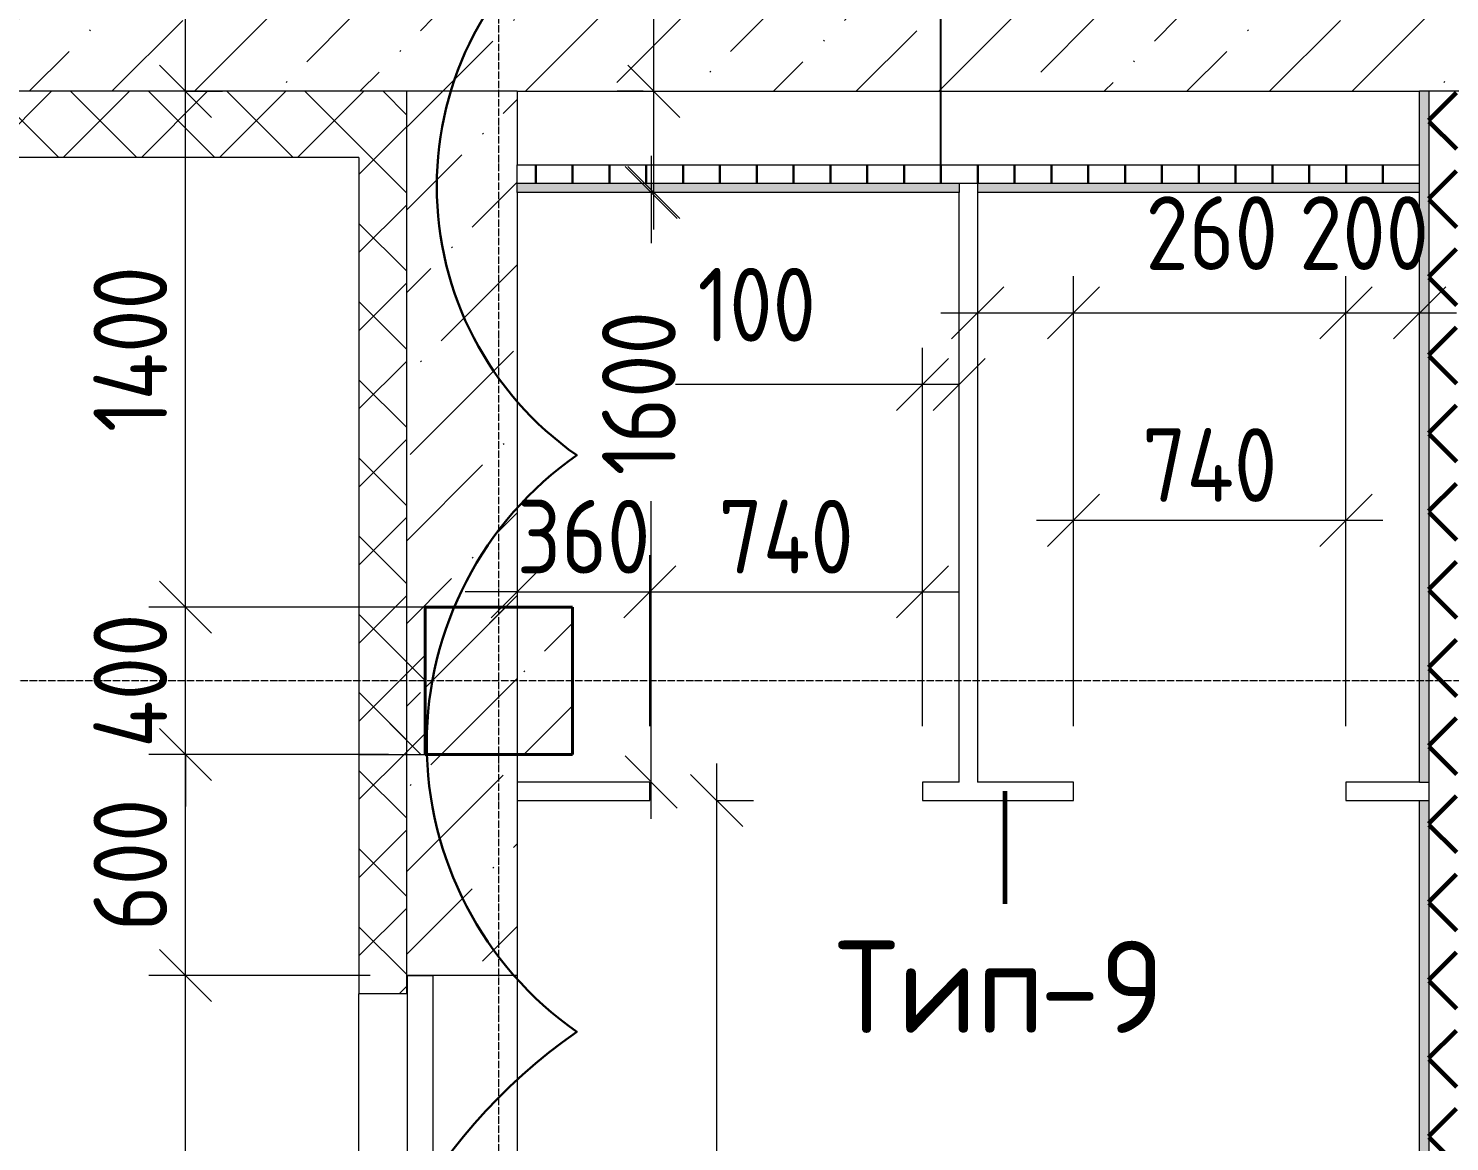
# Model space of a CAD drawing. Header units: millimetres. Extents: x -60946 to 138510, y -262288 to 24501.
# Drawn here: x -20868 to -17009, y -142444 to -139422 of the extents above; entities that cross this region are included whole.
import ezdxf

# ---------------------------------------------------------------- set-up
doc = ezdxf.new("R2010")
doc.units = ezdxf.units.MM
doc.linetypes.add('ADSK_Линия сетки', pattern=[25, 20, -2.5, 0, -2.5])
for name, color, linetype, lineweight in [('1) 2 вып перегородка', 7, 'Continuous', 60), ('2)Тип-2', 3, 'Continuous', 60), ('_ Окна', 7, 'Continuous', 18), ('Несущие колонны', 7, 'Continuous', 18), ('Окна', 7, 'Continuous', 9), ('Оси', 7, 'Continuous', 9), ('Размеры', 7, 'Continuous', 9), ('Стены внутренние', 7, 'Continuous', 18), ('Стены наружные', 7, 'Continuous', 18), ('Стены штриховка', 7, 'Continuous', 9)]:
    doc.layers.add(name, color=color, linetype=linetype, lineweight=lineweight)
doc.layers.add('2)Тип-4', color=7, linetype='Continuous', lineweight=30, true_color=0x0080c0)
doc.styles.add('GOST Common_3', font='', dxfattribs={"width": 0.9, "height": 200})
doc.styles.add('GOST Common_4', font='', dxfattribs={"height": 250})
doc.styles.get('GOST Common_3').set_extended_font_data('GOST Common')
doc.styles.get('GOST Common_4').set_extended_font_data('GOST Common')
doc.dimstyles.new('ADSK_Основной_2_0', dxfattribs={"dimscale": 304.8, "dimtxt": 201.142999, "dimasz": 0.463911, "dimexe": 0.328084, "dimexo": 0.328084, "dimgap": 0.164042, "dimtad": 1, "dimdec": 3, "dimrnd": 0.001, "dimdsep": 46, "dimtxsty": 'GOST Common_3', "dimblk1": 'OBLIQUE', "dimblk2": 'OBLIQUE', "dimsah": 1, "dimcen": 0.09, "dimdle": 0.328084, "dimazin": 2, "dimtfac": 1, "dimtdec": 4, "dimtix": 1, "dimtmove": 0, "dimatfit": 3, "dimfxl": 1, "dimtvp": 1, "dimtolj": 1, "dimtzin": 0, "dimlwd": 20, "dimlwe": 20, "dimarcsym": 2})
doc.dimstyles.new('ADSK_Основной_2_0_1', dxfattribs={"dimscale": 304.8, "dimtxt": 201.142999, "dimasz": 0.463911, "dimexe": 0.328084, "dimexo": 0.328084, "dimgap": 0.164042, "dimtad": 1, "dimdec": 3, "dimrnd": 0.001, "dimdsep": 46, "dimtxsty": 'GOST Common_3', "dimblk1": 'OBLIQUE', "dimblk2": 'OBLIQUE', "dimsah": 1, "dimcen": 0.09, "dimdle": 0.328084, "dimazin": 2, "dimtfac": 1, "dimtdec": 4, "dimtix": 1, "dimtmove": 1, "dimatfit": 3, "dimfxl": 1, "dimtvp": 1, "dimtolj": 1, "dimtzin": 0, "dimlwd": 20, "dimlwe": 20, "dimarcsym": 2})
doc.dimstyles.new('ADSK_Основной_2_0_2', dxfattribs={"dimscale": 304.8, "dimtxt": 201.142999, "dimasz": 0.463911, "dimexe": 0.328084, "dimexo": 0.328084, "dimgap": 0.164042, "dimtad": 1, "dimdec": 3, "dimrnd": 0.001, "dimdsep": 46, "dimtxsty": 'GOST Common_3', "dimblk1": 'OBLIQUE', "dimblk2": 'OBLIQUE', "dimsah": 1, "dimcen": 0.09, "dimdle": 0.328084, "dimazin": 2, "dimtfac": 1, "dimtdec": 4, "dimtix": 1, "dimtmove": 0, "dimatfit": 3, "dimfxl": 1, "dimtvp": 1, "dimtolj": 1, "dimtzin": 0, "dimlwd": 20, "dimlwe": 20, "dimarcsym": 2})
pattern_1 = [(45, (9.36, -150597.75), (84.1895, 308.696), [396.875, -79.375, 3.353, -76.022])]
pattern_2 = [(45, (9.36, -150597.75), (-106.066, 106.066), []), (135, (9.36, -150597.75), (-106.066, -106.066), [])]

# ---------------------------------------------------------------- blocks, each defined once
blk = doc.blocks.new('ADSK_КолоннаЖБ_Прямоугольная - 400x400 мм-1807142-Кладочный план 3-го этажа')
at = {"layer": 'Несущие колонны', "lineweight": 40}
for p, q in [((-200, 200), (200, 200)), ((-200, -200), (-200, 200)), ((200, 200), (200, -200)), ((200, -200), (-200, -200))]:
    blk.add_line(p, q, dxfattribs=at)
blk = doc.blocks.new('ОКНО L03 _2СТ_RS - ОК-5_1600х2000h-3556607-Кладочный план 3-го этажа')
at = {"layer": '_ Окна'}
for p, q in [((-838.1, -79), (761.9, -79)), ((-838.1, -149), (-838.1, -79)), ((-838.1, -79), (-803.1, -79)), ((-818.1, -79), (-38.1, -79)), ((-38.1, -79), (741.9, -79)), ((761.9, -79), (726.9, -79)), ((761.9, -149), (761.9, -79)), ((-838.1, -149), (761.9, -149)), ((-838.1, -149), (-833.1, -149)), ((-818.1, -149), (-38.1, -149)), ((-38.1, -149), (741.9, -149)), ((761.9, -149), (756.9, -149))]:
    blk.add_line(p, q, dxfattribs=at)
at = {"layer": 'Окна'}
blk.add_line((-888.1, 150), (811.9, 150), dxfattribs=at)
blk = doc.blocks.new('_Oblique')
at = {"color": 0, "linetype": 'ByBlock', "lineweight": -2}
blk.add_line((-0.5, -0.5), (0.5, 0.5), dxfattribs=at)
blk = doc.blocks.new('*D5137')
at = {"layer": 'Defpoints', "color": 0, "transparency": 16777216}
for p in [(-20441.2, -141992.8), (-19839.6, -141992.8), (-19839.6, -143592.8)]:
    blk.add_point(p, dxfattribs=at)
at = {"layer": 'Размеры', "color": 0, "lineweight": 20, "transparency": 16777216}
for p, q in [((-20441.2, -143692.8), (-20441.2, -141892.8)), ((-19939.6, -141992.8), (-20541.2, -141992.8)), ((-19939.6, -143592.8), (-20541.2, -143592.8))]:
    blk.add_line(p, q, dxfattribs=at)
at = {"layer": 'Размеры', "color": 0, "lineweight": 20, "transparency": 16777216, "xscale": 141.4, "yscale": 141.4, "zscale": 141.4}
for p, rotation in [((-20441.2, -141992.8), 90), ((-20441.2, -143592.8), 270)]:
    blk.add_blockref('_Oblique', p, dxfattribs=dict(at, rotation=rotation))
at = {"layer": 'Размеры', "color": 0, "lineweight": 9, "transparency": 16777216, "insert": (-20591.2, -142792.8), "char_height": 200, "width": 560.473, "attachment_point": 5, "rotation": 90, "style": 'GOST Common_3'}
blk.add_mtext('\\A1;1600', dxfattribs=at)
blk = doc.blocks.new('*D5138')
at = {"layer": 'Defpoints', "color": 0, "transparency": 16777216}
for p in [(-20441.2, -141392.8), (-19790.6, -141392.8), (-19839.6, -141992.8)]:
    blk.add_point(p, dxfattribs=at)
at = {"layer": 'Размеры', "color": 0, "lineweight": 20, "transparency": 16777216}
for p, q in [((-20441.2, -142092.8), (-20441.2, -141292.8)), ((-19890.6, -141392.8), (-20541.2, -141392.8)), ((-19939.6, -141992.8), (-20541.2, -141992.8))]:
    blk.add_line(p, q, dxfattribs=at)
at = {"layer": 'Размеры', "color": 0, "lineweight": 20, "transparency": 16777216, "xscale": 141.4, "yscale": 141.4, "zscale": 141.4}
for p, rotation in [((-20441.2, -141392.8), 90), ((-20441.2, -141992.8), 270)]:
    blk.add_blockref('_Oblique', p, dxfattribs=dict(at, rotation=rotation))
at = {"layer": 'Размеры', "color": 0, "lineweight": 9, "transparency": 16777216, "insert": (-20591.2, -141692.8), "char_height": 200, "width": 454.106, "attachment_point": 5, "rotation": 90, "style": 'GOST Common_3'}
blk.add_mtext('\\A1;600', dxfattribs=at)
blk = doc.blocks.new('*D5139')
at = {"layer": 'Defpoints', "color": 0, "transparency": 16777216}
for p in [(-20441.2, -140992.8), (-19790.6, -140992.8), (-19790.6, -141392.8)]:
    blk.add_point(p, dxfattribs=at)
at = {"layer": 'Размеры', "color": 0, "lineweight": 20, "transparency": 16777216}
for p, q in [((-20441.2, -140992.8), (-20441.2, -140851.4)), ((-19890.6, -140992.8), (-20541.2, -140992.8)), ((-20441.2, -141392.8), (-20441.2, -140992.8)), ((-19890.6, -141392.8), (-20541.2, -141392.8)), ((-20441.2, -141392.8), (-20441.2, -141534.2))]:
    blk.add_line(p, q, dxfattribs=at)
at = {"layer": 'Размеры', "color": 0, "lineweight": 20, "transparency": 16777216, "xscale": 141.4, "yscale": 141.4, "zscale": 141.4}
for p, rotation in [((-20441.2, -140992.8), 270), ((-20441.2, -141392.8), 90)]:
    blk.add_blockref('_Oblique', p, dxfattribs=dict(at, rotation=rotation))
at = {"layer": 'Размеры', "color": 0, "lineweight": 9, "transparency": 16777216, "insert": (-20591.2, -141192.8), "char_height": 200, "width": 474.561, "attachment_point": 5, "rotation": 90, "style": 'GOST Common_3'}
blk.add_mtext('\\A1;400', dxfattribs=at)
blk = doc.blocks.new('*D5140')
at = {"layer": 'Defpoints', "color": 0, "transparency": 16777216}
for p in [(-20541.2, -139592.8), (-20441.2, -139592.8), (-19790.6, -140992.8)]:
    blk.add_point(p, dxfattribs=at)
at = {"layer": 'Размеры', "color": 0, "lineweight": 20, "transparency": 16777216}
for p, q in [((-20441.2, -141092.8), (-20441.2, -139492.8)), ((-20441.2, -139592.8), (-20341.2, -139592.8)), ((-19890.6, -140992.8), (-20541.2, -140992.8))]:
    blk.add_line(p, q, dxfattribs=at)
at = {"layer": 'Размеры', "color": 0, "lineweight": 20, "transparency": 16777216, "xscale": 141.4, "yscale": 141.4, "zscale": 141.4}
for p, rotation in [((-20441.2, -139592.8), 90), ((-20441.2, -140992.8), 270)]:
    blk.add_blockref('_Oblique', p, dxfattribs=dict(at, rotation=rotation))
at = {"layer": 'Размеры', "color": 0, "lineweight": 9, "transparency": 16777216, "insert": (-20591.2, -140292.8), "char_height": 200, "width": 580.928, "attachment_point": 5, "rotation": 90, "style": 'GOST Common_3'}
blk.add_mtext('\\A1;1400', dxfattribs=at)
blk = doc.blocks.new('*D5141')
at = {"layer": 'Defpoints', "color": 0, "transparency": 16777216}
for p in [(-20541.2, -135792.8), (-20441.2, -135792.8), (-20541.2, -139592.8)]:
    blk.add_point(p, dxfattribs=at)
at = {"layer": 'Размеры', "color": 0, "lineweight": 20, "transparency": 16777216}
for p, q in [((-20441.2, -139692.8), (-20441.2, -135692.8)), ((-20441.2, -135792.8), (-20341.2, -135792.8)), ((-20441.2, -139592.8), (-20341.2, -139592.8))]:
    blk.add_line(p, q, dxfattribs=at)
at = {"layer": 'Размеры', "color": 0, "lineweight": 20, "transparency": 16777216, "xscale": 141.4, "yscale": 141.4, "zscale": 141.4}
for p, rotation in [((-20441.2, -135792.8), 90), ((-20441.2, -139592.8), 270)]:
    blk.add_blockref('_Oblique', p, dxfattribs=dict(at, rotation=rotation))
at = {"layer": 'Размеры', "color": 0, "lineweight": 9, "transparency": 16777216, "insert": (-20591.2, -137692.8), "char_height": 200, "width": 605.475, "attachment_point": 5, "rotation": 90, "style": 'GOST Common_3'}
blk.add_mtext('\\A1;3800', dxfattribs=at)
blk = doc.blocks.new('*D5575')
at = {"layer": 'Defpoints', "color": 0, "transparency": 16777216}
for p in [(-19540.6, -140851.8), (-19180.6, -140951.8), (-19180.6, -141415.8)]:
    blk.add_point(p, dxfattribs=at)
at = {"layer": 'Размеры', "color": 0, "lineweight": 20, "transparency": 16777216}
for p, q in [((-19180.6, -141315.8), (-19180.6, -140851.8)), ((-19540.6, -140951.8), (-19682, -140951.8)), ((-19540.6, -140951.8), (-19540.6, -141051.8)), ((-19540.6, -140951.8), (-19180.6, -140951.8)), ((-19180.6, -140951.8), (-19039.2, -140951.8))]:
    blk.add_line(p, q, dxfattribs=at)
at = {"layer": 'Размеры', "color": 0, "lineweight": 20, "transparency": 16777216, "xscale": 141.4, "yscale": 141.4, "zscale": 141.4}
blk.add_blockref('_Oblique', (-19540.6, -140951.8), dxfattribs=at)
at = {"layer": 'Размеры', "color": 0, "lineweight": 20, "transparency": 16777216, "xscale": 141.4, "yscale": 141.4, "zscale": 141.4, "rotation": 180}
blk.add_blockref('_Oblique', (-19180.6, -140951.8), dxfattribs=at)
at = {"layer": 'Размеры', "color": 0, "lineweight": 9, "transparency": 16777216, "insert": (-19360.6, -140801.8), "char_height": 200, "width": 454.106, "attachment_point": 5, "style": 'GOST Common_3'}
blk.add_mtext('\\A1;360', dxfattribs=at)
blk = doc.blocks.new('*D5576')
at = {"layer": 'Defpoints', "color": 0, "transparency": 16777216}
for p in [(-18440.6, -140951.8), (-19180.6, -141415.8), (-18440.6, -141415.8)]:
    blk.add_point(p, dxfattribs=at)
at = {"layer": 'Размеры', "color": 0, "lineweight": 20, "transparency": 16777216}
for p, q in [((-19180.6, -141315.8), (-19180.6, -140851.8)), ((-18440.6, -141315.8), (-18440.6, -140851.8)), ((-19280.6, -140951.8), (-18340.6, -140951.8))]:
    blk.add_line(p, q, dxfattribs=at)
at = {"layer": 'Размеры', "color": 0, "lineweight": 20, "transparency": 16777216, "xscale": 141.4, "yscale": 141.4, "zscale": 141.4, "rotation": 180}
blk.add_blockref('_Oblique', (-19180.6, -140951.8), dxfattribs=at)
at = {"layer": 'Размеры', "color": 0, "lineweight": 20, "transparency": 16777216, "xscale": 141.4, "yscale": 141.4, "zscale": 141.4}
blk.add_blockref('_Oblique', (-18440.6, -140951.8), dxfattribs=at)
at = {"layer": 'Размеры', "color": 0, "lineweight": 9, "transparency": 16777216, "insert": (-18810.6, -140801.8), "char_height": 200, "width": 474.561, "attachment_point": 5, "style": 'GOST Common_3'}
blk.add_mtext('\\A1;740', dxfattribs=at)
blk = doc.blocks.new('*D5577')
at = {"layer": 'Defpoints', "color": 0, "transparency": 16777216}
for p in [(-18340.6, -140388.7), (-18340.6, -140851.8), (-18440.6, -141415.8)]:
    blk.add_point(p, dxfattribs=at)
at = {"layer": 'Размеры', "color": 0, "lineweight": 20, "transparency": 16777216}
for p, q in [((-18440.6, -141315.8), (-18440.6, -140288.7)), ((-18340.6, -140751.8), (-18340.6, -140288.7)), ((-18440.6, -140388.7), (-19110.6, -140388.7)), ((-18340.6, -140388.7), (-18540.6, -140388.7))]:
    blk.add_line(p, q, dxfattribs=at)
at = {"layer": 'Размеры', "color": 0, "lineweight": 20, "transparency": 16777216, "xscale": 141.4, "yscale": 141.4, "zscale": 141.4, "rotation": 180}
blk.add_blockref('_Oblique', (-18440.6, -140388.7), dxfattribs=at)
at = {"layer": 'Размеры', "color": 0, "lineweight": 20, "transparency": 16777216, "xscale": 141.4, "yscale": 141.4, "zscale": 141.4}
blk.add_blockref('_Oblique', (-18340.6, -140388.7), dxfattribs=at)
at = {"layer": 'Размеры', "color": 0, "lineweight": 9, "transparency": 16777216, "insert": (-19050.9, -140072.1), "char_height": 200, "width": 409.104, "attachment_point": 1, "line_spacing_factor": 1.022761, "style": 'GOST Common_3'}
blk.add_mtext('\\A1;100', dxfattribs=at)
blk = doc.blocks.new('*D5578')
at = {"layer": 'Defpoints', "color": 0, "transparency": 16777216}
for p in [(-18030.6, -140194.3), (-18290.6, -140657.3), (-18030.6, -141415.8)]:
    blk.add_point(p, dxfattribs=at)
at = {"layer": 'Размеры', "color": 0, "lineweight": 20, "transparency": 16777216}
for p, q in [((-18290.6, -140557.3), (-18290.6, -140094.3)), ((-18030.6, -141315.8), (-18030.6, -140094.3)), ((-18390.6, -140194.3), (-18030.6, -140194.3)), ((-18030.6, -140194.3), (-17326.4, -140194.3))]:
    blk.add_line(p, q, dxfattribs=at)
at = {"layer": 'Размеры', "color": 0, "lineweight": 20, "transparency": 16777216, "xscale": 141.4, "yscale": 141.4, "zscale": 141.4, "rotation": 180}
blk.add_blockref('_Oblique', (-18290.6, -140194.3), dxfattribs=at)
at = {"layer": 'Размеры', "color": 0, "lineweight": 20, "transparency": 16777216, "xscale": 141.4, "yscale": 141.4, "zscale": 141.4}
blk.add_blockref('_Oblique', (-18030.6, -140194.3), dxfattribs=at)
at = {"layer": 'Размеры', "color": 0, "lineweight": 9, "transparency": 16777216, "insert": (-17834.9, -139877.6), "char_height": 200, "width": 454.106, "attachment_point": 1, "line_spacing_factor": 1.022761, "style": 'GOST Common_3'}
blk.add_mtext('\\A1;260', dxfattribs=at)
blk = doc.blocks.new('*D5579')
at = {"layer": 'Defpoints', "color": 0, "transparency": 16777216}
for p in [(-17290.6, -140757.3), (-18030.6, -141415.8), (-17290.6, -141415.8)]:
    blk.add_point(p, dxfattribs=at)
at = {"layer": 'Размеры', "color": 0, "lineweight": 20, "transparency": 16777216}
for p, q in [((-18030.6, -141315.8), (-18030.6, -140657.3)), ((-17290.6, -141315.8), (-17290.6, -140657.3)), ((-18130.6, -140757.3), (-17190.6, -140757.3))]:
    blk.add_line(p, q, dxfattribs=at)
at = {"layer": 'Размеры', "color": 0, "lineweight": 20, "transparency": 16777216, "xscale": 141.4, "yscale": 141.4, "zscale": 141.4, "rotation": 180}
blk.add_blockref('_Oblique', (-18030.6, -140757.3), dxfattribs=at)
at = {"layer": 'Размеры', "color": 0, "lineweight": 20, "transparency": 16777216, "xscale": 141.4, "yscale": 141.4, "zscale": 141.4}
blk.add_blockref('_Oblique', (-17290.6, -140757.3), dxfattribs=at)
at = {"layer": 'Размеры', "color": 0, "lineweight": 9, "transparency": 16777216, "insert": (-17660.6, -140607.3), "char_height": 200, "width": 474.561, "attachment_point": 5, "style": 'GOST Common_3'}
blk.add_mtext('\\A1;740', dxfattribs=at)
blk = doc.blocks.new('*D5580')
at = {"layer": 'Defpoints', "color": 0, "transparency": 16777216}
for p in [(-17090.6, -140194.3), (-17090.6, -140657.3), (-17290.6, -141415.8)]:
    blk.add_point(p, dxfattribs=at)
at = {"layer": 'Размеры', "color": 0, "lineweight": 20, "transparency": 16777216}
for p, q in [((-17290.6, -141315.8), (-17290.6, -140094.3)), ((-17090.6, -140557.3), (-17090.6, -140094.3)), ((-17390.6, -140194.3), (-16990.6, -140194.3))]:
    blk.add_line(p, q, dxfattribs=at)
at = {"layer": 'Размеры', "color": 0, "lineweight": 20, "transparency": 16777216, "xscale": 141.4, "yscale": 141.4, "zscale": 141.4, "rotation": 180}
blk.add_blockref('_Oblique', (-17290.6, -140194.3), dxfattribs=at)
at = {"layer": 'Размеры', "color": 0, "lineweight": 20, "transparency": 16777216, "xscale": 141.4, "yscale": 141.4, "zscale": 141.4}
blk.add_blockref('_Oblique', (-17090.6, -140194.3), dxfattribs=at)
at = {"layer": 'Размеры', "color": 0, "lineweight": 9, "transparency": 16777216, "insert": (-17417.7, -139877.6), "char_height": 200, "width": 454.106, "attachment_point": 1, "line_spacing_factor": 1.022761, "style": 'GOST Common_3'}
blk.add_mtext('\\A1;200', dxfattribs=at)
blk = doc.blocks.new('*D5581')
at = {"layer": 'Defpoints', "color": 0, "transparency": 16777216}
for p in [(-19177.2, -139867.8), (-19099.2, -139867.8), (-19099.2, -141467.8)]:
    blk.add_point(p, dxfattribs=at)
at = {"layer": 'Размеры', "color": 0, "lineweight": 20, "transparency": 16777216}
for p, q in [((-19177.2, -139767.8), (-19177.2, -140005)), ((-19199.2, -139867.8), (-19277.2, -139867.8)), ((-19177.2, -141567.8), (-19177.2, -140705)), ((-19199.2, -141467.8), (-19277.2, -141467.8))]:
    blk.add_line(p, q, dxfattribs=at)
at = {"layer": 'Размеры', "color": 0, "lineweight": 20, "transparency": 16777216, "xscale": 141.4, "yscale": 141.4, "zscale": 141.4}
for p, rotation in [((-19177.2, -139867.8), 90), ((-19177.2, -141467.8), 270)]:
    blk.add_blockref('_Oblique', p, dxfattribs=dict(at, rotation=rotation))
at = {"layer": 'Размеры', "color": 0, "lineweight": 9, "transparency": 16777216, "insert": (-19310.5, -140635.3), "char_height": 200, "width": 560.473, "attachment_point": 1, "rotation": 90, "line_spacing_factor": 1.022761, "style": 'GOST Common_3'}
blk.add_mtext('\\A1;1600', dxfattribs=at)
blk = doc.blocks.new('*D5582')
at = {"layer": 'Defpoints', "color": 0, "transparency": 16777216}
for p in [(-19169.5, -139592.8), (-19099.2, -139592.8), (-19099.2, -139867.8)]:
    blk.add_point(p, dxfattribs=at)
at = {"layer": 'Размеры', "color": 0, "lineweight": 20, "transparency": 16777216}
for p, q in [((-19169.5, -139592.8), (-19169.5, -139065.9)), ((-19199.2, -139592.8), (-19269.5, -139592.8)), ((-19169.5, -139967.8), (-19169.5, -139592.8)), ((-19199.2, -139867.8), (-19269.5, -139867.8))]:
    blk.add_line(p, q, dxfattribs=at)
at = {"layer": 'Размеры', "color": 0, "lineweight": 20, "transparency": 16777216, "xscale": 141.4, "yscale": 141.4, "zscale": 141.4}
for p, rotation in [((-19169.5, -139592.8), 90), ((-19169.5, -139867.8), 270)]:
    blk.add_blockref('_Oblique', p, dxfattribs=dict(at, rotation=rotation))
at = {"layer": 'Размеры', "color": 0, "lineweight": 9, "transparency": 16777216, "insert": (-19021.4, -139109.7), "char_height": 200, "width": 454.106, "attachment_point": 1, "rotation": 90, "line_spacing_factor": 1.022761, "style": 'GOST Common_3'}
blk.add_mtext('\\A1;275', dxfattribs=at)
blk = doc.blocks.new('*D5583')
at = {"layer": 'Defpoints', "color": 0, "transparency": 16777216}
for p in [(-19099.2, -141517.8), (-18999.2, -141517.8), (-19099.2, -144442.8)]:
    blk.add_point(p, dxfattribs=at)
at = {"layer": 'Размеры', "color": 0, "lineweight": 20, "transparency": 16777216}
for p, q in [((-18999.2, -144542.8), (-18999.2, -141417.8)), ((-18999.2, -141517.8), (-18899.2, -141517.8)), ((-18999.2, -144442.8), (-18899.2, -144442.8))]:
    blk.add_line(p, q, dxfattribs=at)
at = {"layer": 'Размеры', "color": 0, "lineweight": 20, "transparency": 16777216, "xscale": 141.4, "yscale": 141.4, "zscale": 141.4}
for p, rotation in [((-18999.2, -141517.8), 90), ((-18999.2, -144442.8), 270)]:
    blk.add_blockref('_Oblique', p, dxfattribs=dict(at, rotation=rotation))
at = {"layer": 'Размеры', "color": 0, "lineweight": 9, "transparency": 16777216, "insert": (-19149.2, -142980.3), "char_height": 200, "width": 605.475, "attachment_point": 5, "rotation": 90, "style": 'GOST Common_3'}
blk.add_mtext('\\A1;2925', dxfattribs=at)

msp = doc.modelspace()

# ---------------------------------------------------------------- hatches: boundary and pattern name
at = {"layer": '2)Тип-2'}
h = msp.add_hatch(color=256, dxfattribs=at)
h.paths.add_polyline_path([(-17090.6385, -144442.7816), (-17065.6385, -144442.7816), (-17065.6385, -141517.7816), (-17090.6385, -141517.7816), (-17090.6385, -143603.5643)])
h.paths.add_polyline_path([(-17065.6385, -141467.7816), (-17065.6385, -139592.7816), (-17090.6385, -139592.7816), (-17090.6385, -141467.7816)])
h = msp.add_hatch(dxfattribs=at)
h.set_pattern_fill('FP_4', color=256, style=0, pattern_type=2)
h.set_pattern_definition(pattern_2)
h.paths.add_polyline_path([(-17065.6385, -144467.7816), (-16990.6385, -144467.7816), (-16990.6385, -139592.7816), (-17065.6385, -139592.7816), (-17065.6385, -144442.7816)])
at = {"layer": '2)Тип-4', "true_color": 0x0080c0, "transparency": 33554687}
h = msp.add_hatch(dxfattribs=at)
h.set_pattern_fill('FP_6', color=142, style=0, pattern_type=2)
h.set_pattern_definition([(90, (9.36, -150597.75), (-100, 6e-15), [])])
h.paths.add_polyline_path([(-17998.5714, -139842.7816), (-17090.6385, -139842.7816), (-17090.6385, -139792.7816), (-19540.6385, -139792.7816), (-19540.6385, -139842.7816), (-18290.6385, -139842.7816)])
h = msp.add_hatch(color=142, dxfattribs=at)
h.paths.add_polyline_path([(-17998.5714, -139867.7816), (-17090.6385, -139867.7816), (-17090.6385, -139842.7816), (-18290.6385, -139842.7816), (-18290.6385, -139867.7816)])
h.paths.add_polyline_path([(-18340.6385, -139867.7816), (-18340.6385, -139842.7816), (-19540.6385, -139842.7816), (-19540.6385, -139867.7816)])
at = {"layer": 'Несущие колонны', "lineweight": 9}
h = msp.add_hatch(dxfattribs=at)
h.set_pattern_fill('FP_1', color=256, style=0, pattern_type=2)
h.set_pattern_definition([(45, (9.36, -150597.75), (-224.5064, 224.5064), []), (45, (233.87, -150597.75), (-224.5064, 224.5064), [396.875, -79.375, 3.353, -76.022])])
h.paths.add_polyline_path([(-19790.6385, -141392.7816), (-19390.6385, -141392.7816), (-19390.6385, -140992.7816), (-19790.6385, -140992.7816)])
at = {"layer": 'Стены внутренние', "lineweight": 9}
h = msp.add_hatch(dxfattribs=at)
h.set_pattern_fill('FP_2', color=256, style=0, pattern_type=2)
h.set_pattern_definition(pattern_1)
h.paths.add_polyline_path([(-19790.6385, -157392.7816), (-19540.6385, -157392.7816), (-19540.6385, -153992.7816), (-19839.6385, -153992.7816), (-19840.6385, -157392.7816)])
h.paths.add_polyline_path([(-19840.6385, -152442.7816), (-19839.6385, -152442.7816), (-19839.6385, -152392.7816), (-19540.6385, -152392.7816), (-19540.6385, -150192.7816), (-19839.6385, -150192.7816), (-19840.6385, -151775.6879)])
h.paths.add_polyline_path([(-19839.6385, -148642.7816), (-19839.6385, -148592.7816), (-19540.6385, -148592.7816), (-19540.6385, -146392.7816), (-19839.6385, -146392.7816), (-19840.6385, -148642.7816)])
h.paths.add_polyline_path([(-19839.6385, -144842.7816), (-19839.6385, -144792.7816), (-19540.6385, -144792.7816), (-19540.6385, -143592.7816), (-19839.6385, -143592.7816), (-19840.6385, -144842.7816)])
h.paths.add_polyline_path([(-19840.6385, -142042.7816), (-19839.6385, -142042.7816), (-19839.6385, -141992.7816), (-19540.6385, -141992.7816), (-19540.6385, -139592.7816), (-19840.6385, -139592.7816), (-19840.6385, -140879.5231)])
at = {"layer": 'Стены наружные', "lineweight": 9}
h = msp.add_hatch(dxfattribs=at)
h.set_pattern_fill('FP_2', color=256, style=0, pattern_type=2)
h.set_pattern_definition(pattern_1)
h.paths.add_polyline_path([(-21290.6385, -139592.7816), (-13090.6385, -139592.7816), (-13090.6385, -139392.7816), (-21290.6385, -139392.7816)])
h = msp.add_hatch(dxfattribs=at)
h.set_pattern_fill('FP_4', color=256, style=0, pattern_type=2)
h.set_pattern_definition(pattern_2)
h.paths.add_polyline_path([(-19840.6385, -139772.7816), (-19840.6385, -139592.7816), (-21670.6385, -139592.7816), (-21670.6385, -139772.7816), (-19970.6385, -139772.7816)])
h = msp.add_hatch(dxfattribs=at)
h.set_pattern_fill('FP_4', color=256, style=0, pattern_type=2)
h.set_pattern_definition(pattern_2)
h.paths.add_polyline_path([(-19840.6385, -157792.7816), (-19840.6385, -153942.7816), (-19970.6385, -153942.7816), (-19970.6385, -157792.7816)])
h.paths.add_polyline_path([(-19970.6385, -152442.7816), (-19840.6385, -152442.7816), (-19840.6385, -150142.7816), (-19970.6385, -150142.7816), (-19970.6385, -151775.6879)])
h.paths.add_polyline_path([(-19970.6385, -148642.7816), (-19840.6385, -148642.7816), (-19840.6385, -146342.7816), (-19970.6385, -146342.7816)])
h.paths.add_polyline_path([(-19970.6385, -144842.7816), (-19840.6385, -144842.7816), (-19840.6385, -143542.7816), (-19970.6385, -143542.7816), (-19970.6385, -143603.5643)])
h.paths.add_polyline_path([(-19970.6385, -142042.7816), (-19840.6385, -142042.7816), (-19840.6385, -139772.7816), (-19970.6385, -139772.7816), (-19970.6385, -140879.5231)])
h = msp.add_hatch(dxfattribs=at)
h.set_pattern_fill('FP_4', color=256, style=0, pattern_type=2)
h.set_pattern_definition(pattern_2)
h.paths.add_polyline_path([(-19970.6385, -141392.7816), (-19790.6385, -141392.7816), (-19790.6385, -140992.7816), (-19970.6385, -140992.7816)])

# ---------------------------------------------------------------- linework, layer by layer
at = {"layer": '1) 2 вып перегородка'}
msp.add_line((-18217.0236, -141492.7816), (-18217.0236, -141798.2471), dxfattribs=at)
at = {"layer": '2)Тип-4', "lineweight": 25}
msp.add_line((-18390.4811, -139830.2816), (-18390.4811, -138782.4971), dxfattribs=at)
at = {"layer": '2)Тип-4', "color": 5}
msp.add_lwpolyline([(-19379.1108, -144680.9886, -0.52056705), (-19379.1108, -142145.9025, -0.52056705), (-19379.1108, -140580.8174, -0.52056705), (-19379.1108, -139120.3334, -0.52056705), (-17859.5368, -138669.9898, -0.52056705), (-15188.1135, -138669.9898, -0.52056705), (-12813.5288, -138669.9898, -0.52056705), (-12720.1383, -140077.7982, -0.52056705), (-12720.1383, -141903.4343, -0.52056705), (-12720.1383, -144610.8556, -0.52056705), (-14785.9688, -144680.9886, -0.52056705), (-17291.9255, -144680.9886, -0.52056705)], format="xyb", close=True, dxfattribs=at)
at = {"layer": 'Несущие колонны', "lineweight": 9}
for p, q in [((-19390.6385, -140992.7816), (-19790.6385, -140992.7816)), ((-19790.6385, -140992.7816), (-19790.6385, -141392.7816)), ((-19390.6385, -141392.7816), (-19390.6385, -140992.7816)), ((-19790.6385, -141392.7816), (-19390.6385, -141392.7816))]:
    msp.add_line(p, q, dxfattribs=at)
at = {"layer": 'Оси', "linetype": 'ADSK_Линия сетки', "lineweight": 5}
for p, q in [((-19590.6385, -161571.6329), (-19590.6385, -126096.8365)), ((62587.9153, -141192.7816), (-25230.7352, -141192.7816))]:
    msp.add_line(p, q, dxfattribs=at)
at = {"layer": 'Стены внутренние', "lineweight": 5}
for p, q in [((-19540.6385, -139592.7816), (-19540.6385, -139792.7816)), ((-17090.6385, -141467.7816), (-17090.6385, -139592.7816)), ((-19540.6385, -139792.7816), (-17090.6385, -139792.7816)), ((-19540.6385, -139867.7816), (-19540.6385, -141467.7816)), ((-18340.6385, -139867.7816), (-19540.6385, -139867.7816)), ((-18340.6385, -141467.7816), (-18340.6385, -139867.7816)), ((-18290.6385, -139867.7816), (-18290.6385, -141467.7816)), ((-17090.6385, -139867.7816), (-18290.6385, -139867.7816)), ((-19180.6385, -141467.7816), (-19540.6385, -141467.7816)), ((-19180.6385, -141517.7816), (-19180.6385, -141467.7816)), ((-18340.6385, -141467.7816), (-18440.6385, -141467.7816)), ((-18440.6385, -141467.7816), (-18440.6385, -141517.7816)), ((-18030.6385, -141467.7816), (-18290.6385, -141467.7816)), ((-18030.6385, -141517.7816), (-18030.6385, -141467.7816)), ((-17090.6385, -141467.7816), (-17290.6385, -141467.7816)), ((-17290.6385, -141467.7816), (-17290.6385, -141517.7816)), ((-19540.6385, -141517.7816), (-19540.6385, -141992.7816)), ((-19540.6385, -141517.7816), (-19180.6385, -141517.7816)), ((-18440.6385, -141517.7816), (-18030.6385, -141517.7816)), ((-17290.6385, -141517.7816), (-17090.6385, -141517.7816)), ((-17090.6385, -144442.7816), (-17090.6385, -141517.7816)), ((-19839.6385, -142042.7816), (-19839.6385, -141992.7816)), ((-19540.6385, -141992.7816), (-19839.6385, -141992.7816)), ((-19540.6385, -141992.7816), (-19540.6385, -143592.7816)), ((-19840.6385, -142042.7816), (-19839.6385, -142042.7816))]:
    msp.add_line(p, q, dxfattribs=at)
at = {"layer": 'Стены наружные', "lineweight": 9}
for p, q in [((-19540.6385, -139592.7816), (-17090.6385, -139592.7816)), ((-19970.6385, -139772.7816), (-21670.6385, -139772.7816)), ((-19970.6385, -139772.7816), (-19970.6385, -142042.7816)), ((-19790.6385, -140992.7816), (-19970.6385, -140992.7816)), ((-19970.6385, -140992.7816), (-19970.6385, -141392.7816)), ((-19790.6385, -141392.7816), (-19790.6385, -140992.7816)), ((-19970.6385, -141392.7816), (-19790.6385, -141392.7816)), ((-19970.6385, -143542.7816), (-19970.6385, -142042.7816)), ((-19840.6385, -142042.7816), (-19970.6385, -142042.7816))]:
    msp.add_line(p, q, dxfattribs=at)
at = {"layer": 'Стены штриховка', "lineweight": 9}
for p, q in [((-19540.6385, -139592.7816), (-21290.6385, -139592.7816)), ((-19840.6385, -142042.7816), (-19840.6385, -139592.7816)), ((-16965.6385, -139592.7816), (-17090.6385, -139592.7816)), ((-17065.6385, -139592.7816), (-17065.6385, -144467.7816)), ((-19540.6385, -139867.7816), (-19540.6385, -139792.7816)), ((-17090.6385, -139842.7816), (-19540.6385, -139842.7816)), ((-18340.6385, -139842.7816), (-18340.6385, -139867.7816)), ((-18290.6385, -139842.7816), (-18290.6385, -139867.7816)), ((-19540.6385, -141467.7816), (-19540.6385, -141517.7816)), ((-17090.6385, -141467.7816), (-17065.6385, -141467.7816)), ((-17090.6385, -141517.7816), (-17065.6385, -141517.7816))]:
    msp.add_line(p, q, dxfattribs=at)

# ---------------------------------------------------------------- block references
at = {"layer": 'Несущие колонны', "lineweight": 40, "rotation": 89.9999999999999}
msp.add_blockref('ADSK_КолоннаЖБ_Прямоугольная - 400x400 мм-1807142-Кладочный план 3-го этажа', (-19590.6385, -141192.7816), dxfattribs=at)
at = {"layer": 'Окна', "rotation": 269.9999999999997}
msp.add_blockref('ОКНО L03 _2СТ_RS - ОК-5_1600х2000h-3556607-Кладочный план 3-го этажа', (-19690.6385, -142830.8816), dxfattribs=at)

# ---------------------------------------------------------------- texts
at = {"layer": '1) 2 вып перегородка', "color": 116, "lineweight": 9, "true_color": 0x008040, "char_height": 250, "attachment_point": 1, "style": 'GOST Common_4'}
for s, insert, width in [('Тип', (-18677.0236, -141898.82), 673.4175), ('-9', (-18121.3986, -141898.82), 432.91125)]:
    msp.add_mtext(s, dxfattribs=dict(at, insert=insert, width=width))

# ---------------------------------------------------------------- dimensions: what is measured, and where the dimension line sits
at = {"layer": 'Размеры', "lineweight": 9}
for base, p1, p2, dimstyle, override, picture, middle in [((-20441.2354, -135792.7816), (-20541.2203, -139592.7816), (-20541.2203, -135792.7816), 'ADSK_Основной_2_0_1', {"dimpost": '<>', "dimfxl": 3800}, '*D5141', (-20591.2354, -137692.7816)), ((-20441.2354, -139592.7816), (-19790.6385, -140992.7816), (-20541.2203, -139592.7816), 'ADSK_Основной_2_0_1', {"dimpost": '<>', "dimfxl": 1588.512842}, '*D5140', (-20591.2354, -140292.7816)), ((-20441.2354, -140992.7816), (-19790.6385, -141392.7816), (-19790.6385, -140992.7816), 'ADSK_Основной_2_0_1', {"dimpost": '<>', "dimfxl": 400}, '*D5139', (-20591.2354, -141192.7816)), ((-20441.2354, -141392.7816), (-19839.6385, -141992.7816), (-19790.6385, -141392.7816), 'ADSK_Основной_2_0_1', {"dimpost": '<>', "dimfxl": 601.997508}, '*D5138', (-20591.2354, -141692.7816)), ((-18999.1695, -141517.7816), (-19099.1544, -144442.7816), (-19099.1544, -141517.7816), 'ADSK_Основной_2_0_2', {"dimpost": '<>', "dimfxl": 2925}, '*D5583', (-19149.1695, -142980.2816)), ((-20441.2354, -141992.7816), (-19839.6385, -143592.7816), (-19839.6385, -141992.7816), 'ADSK_Основной_2_0_1', {"dimpost": '<>', "dimfxl": 1600}, '*D5137', (-20591.2354, -142792.7816))]:
    dim = msp.add_linear_dim(base=base, p1=p1, p2=p2, angle=90, dimstyle=dimstyle, override=override, dxfattribs=at)
    dim.commit()
    dim.dimension.update_dxf_attribs({"geometry": picture, "text_midpoint": middle})
for base, p1, p2, override, picture, middle in [((-19169.5355, -139592.7816), (-19099.1544, -139867.7816), (-19099.1544, -139592.7816), {"dimpost": '<>', "dimfxl": 275}, '*D5582', (-18888.1069, -139065.9464)), ((-19177.2018, -139867.7816), (-19099.1544, -141467.7816), (-19099.1544, -139867.7816), {"dimpost": '<>', "dimfxl": 1600}, '*D5581', (-19177.2018, -140355.0207))]:
    dim = msp.add_linear_dim(base=base, p1=p1, p2=p2, angle=90, dimstyle='ADSK_Основной_2_0', override=override, dxfattribs=at)
    dim.commit()
    dim.dimension.update_dxf_attribs({"geometry": picture, "text_midpoint": middle, "dimtype": 160, "text_rotation": 90})
for base, p1, p2, override, picture, middle in [((-18030.6385, -140194.2528), (-18290.6385, -140657.2892), (-18030.6385, -141415.7816), {"dimpost": '<>', "dimfxl": 801.817169}, '*D5578', (-17607.8099, -140194.2528)), ((-17090.6385, -140194.2528), (-17290.6385, -141415.7816), (-17090.6385, -140657.2892), {"dimpost": '<>', "dimfxl": 784.417474}, '*D5580', (-17190.6385, -140194.2528)), ((-18340.6385, -140388.7304), (-18440.6385, -141415.7816), (-18340.6385, -140851.7668), {"dimpost": '<>', "dimfxl": 572.811222}, '*D5577', (-18846.3242, -140388.7304))]:
    dim = msp.add_linear_dim(base=base, p1=p1, p2=p2, dimstyle='ADSK_Основной_2_0', override=override, dxfattribs=at)
    dim.commit()
    dim.dimension.update_dxf_attribs({"geometry": picture, "text_midpoint": middle, "dimtype": 160})
for base, p1, p2, override, picture, middle in [((-17290.6385, -140757.2741), (-18030.6385, -141415.7816), (-17290.6385, -141415.7816), {"dimpost": '<>', "dimfxl": 740}, '*D5579', (-17660.6385, -140607.2741)), ((-19180.6385, -140951.7517), (-19540.6385, -140851.7668), (-19180.6385, -141415.7816), {"dimpost": '<>', "dimfxl": 669.113365}, '*D5575', (-19360.6385, -140801.7517)), ((-18440.6385, -140951.7517), (-19180.6385, -141415.7816), (-18440.6385, -141415.7816), {"dimpost": '<>', "dimfxl": 740}, '*D5576', (-18810.6385, -140801.7517))]:
    dim = msp.add_linear_dim(base=base, p1=p1, p2=p2, dimstyle='ADSK_Основной_2_0_2', override=override, dxfattribs=at)
    dim.commit()
    dim.dimension.update_dxf_attribs({"geometry": picture, "text_midpoint": middle})

doc.saveas('drawing.dxf')
